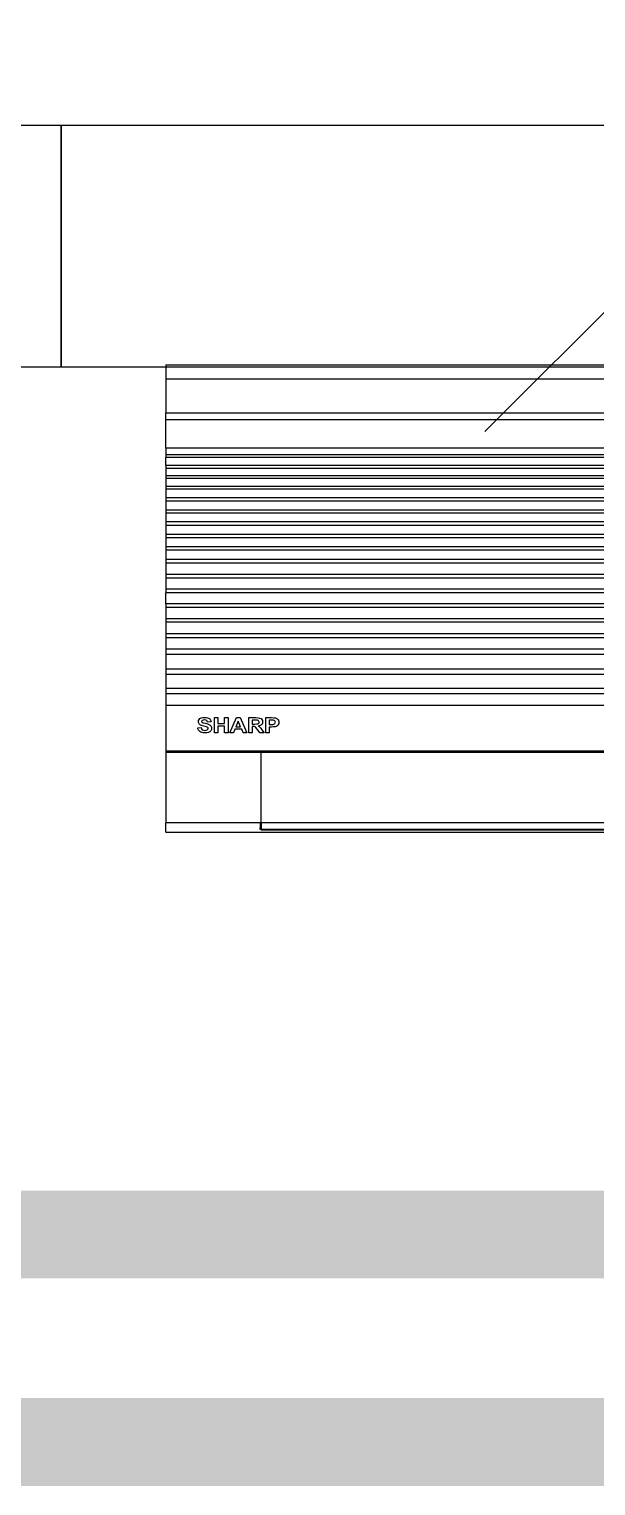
# Model space of a CAD drawing. Header units: inches. Extents: x -106706990 to 300603, y -86718466 to 1728185.
# Drawn here: x 46794 to 47146, y 39159 to 40064 of the extents above; entities that cross this region are included whole.
import ezdxf

# ---------------------------------------------------------------- set-up
doc = ezdxf.new("R2010")
doc.units = ezdxf.units.IN
doc.header["$MEASUREMENT"] = 0
for name, color, linetype in [('A-WALL', 1, 'Continuous'), ('A-WIN', 9, 'Continuous'), ('A-WLH', 7, 'Continuous'), ('Edges', 7, 'Continuous'), ('LAMP', 5, 'Continuous')]:
    doc.layers.add(name, color=color, linetype=linetype)

# ---------------------------------------------------------------- blocks, each defined once
blk = doc.blocks.new('YBC 236')
at = {"layer": 'LAMP', "const_width": 54.6}
for points in [[(-134681.75, 193670.67), (-133371.43, 193670.67)], [(-134681.75, 193541.82), (-133371.43, 193541.82)]]:
    blk.add_lwpolyline(points, dxfattribs=at)
blk = doc.blocks.new('*U227')
at = {"layer": 'LAMP'}
blk.add_blockref('YBC 236', (134026.59, -193606.25, -5.46), dxfattribs=at)
blk = doc.blocks.new('*U228')
at = {"layer": 'LAMP', "color": 0, "linetype": 'ByBlock', "lineweight": -2, "transparency": 16777216}
blk.add_blockref('*U227', (0, 2000), dxfattribs=at)
blk = doc.blocks.new('air con')
at = {"layer": 'Edges'}
for p, q in [((71.402, 41.898), (152.402, 41.898)), ((71.402, 41.898), (71.402, 41.095)), ((71.402, 41.095), (152.402, 41.095)), ((71.402, 41.095), (71.402, 39.122)), ((71.402, 39.122), (152.402, 39.122)), ((71.402, 38.724), (71.402, 39.122)), ((152.402, 38.724), (71.402, 38.724)), ((71.402, 37.092), (71.402, 38.724)), ((71.402, 37.092), (71.402, 36.701)), ((152.402, 37.092), (71.402, 37.092)), ((152.402, 36.701), (71.402, 36.701)), ((71.402, 36.701), (71.402, 36.542)), ((152.402, 36.542), (71.402, 36.542)), ((71.402, 36.078), (71.402, 36.542)), ((152.402, 36.078), (71.402, 36.078)), ((71.402, 36.078), (71.402, 35.914)), ((152.402, 35.914), (71.402, 35.914)), ((71.402, 35.914), (71.402, 35.493)), ((71.402, 35.493), (71.402, 35.34)), ((152.402, 35.493), (71.402, 35.493)), ((152.402, 35.34), (71.402, 35.34)), ((71.402, 35.34), (71.402, 34.877)), ((152.402, 34.877), (71.402, 34.877)), ((71.402, 34.877), (71.402, 34.709)), ((152.402, 34.709), (71.402, 34.709)), ((71.402, 34.709), (71.402, 34.207)), ((152.402, 34.207), (71.402, 34.207)), ((71.402, 34.207), (71.402, 34.022)), ((71.402, 34.022), (71.402, 33.51)), ((152.402, 34.022), (71.402, 34.022)), ((152.402, 33.51), (71.402, 33.51)), ((71.402, 33.51), (71.402, 33.335)), ((152.402, 33.335), (71.402, 33.335)), ((71.402, 33.335), (71.402, 32.826)), ((152.402, 32.826), (71.402, 32.826)), ((71.402, 32.826), (71.402, 32.625)), ((152.402, 32.625), (71.402, 32.625)), ((71.402, 32.625), (71.402, 32.098)), ((152.402, 32.098), (71.402, 32.098)), ((71.402, 32.098), (71.402, 31.911)), ((152.402, 31.911), (71.402, 31.911)), ((71.402, 31.911), (71.402, 31.378)), ((152.402, 31.378), (71.402, 31.378)), ((71.402, 31.378), (71.402, 31.189)), ((152.402, 31.189), (71.402, 31.189)), ((71.402, 31.189), (71.402, 30.654)), ((152.402, 30.654), (71.402, 30.654)), ((71.402, 30.654), (71.402, 30.439)), ((152.402, 30.439), (71.402, 30.439)), ((71.402, 30.439), (71.402, 29.791)), ((152.402, 29.791), (71.402, 29.791)), ((71.402, 29.791), (71.402, 29.562)), ((71.402, 29.562), (71.402, 28.935)), ((152.402, 29.562), (71.402, 29.562)), ((152.402, 28.935), (71.402, 28.935)), ((71.402, 28.935), (71.402, 28.714)), ((152.402, 28.714), (71.402, 28.714)), ((71.402, 28.092), (71.402, 28.714)), ((152.402, 28.092), (71.402, 28.092)), ((71.402, 28.092), (71.402, 27.871)), ((71.402, 27.871), (71.402, 27.226)), ((152.402, 27.871), (71.402, 27.871)), ((152.402, 27.226), (71.402, 27.226)), ((71.402, 27.226), (71.402, 27.024)), ((71.402, 27.024), (71.402, 26.349)), ((152.402, 27.024), (71.402, 27.024)), ((152.402, 26.349), (71.402, 26.349)), ((71.402, 26.349), (71.402, 26.117)), ((152.402, 26.117), (71.402, 26.117)), ((71.402, 26.117), (71.402, 25.469)), ((152.402, 25.469), (71.402, 25.469)), ((71.402, 25.469), (71.402, 25.162)), ((152.402, 25.162), (71.402, 25.162)), ((71.402, 25.162), (71.402, 24.304)), ((152.402, 24.304), (71.402, 24.304)), ((71.402, 24.304), (71.402, 24.002)), ((152.402, 24.002), (71.402, 24.002)), ((71.402, 24.002), (71.402, 23.184)), ((71.402, 23.184), (71.402, 22.883)), ((152.402, 23.184), (71.402, 23.184)), ((152.402, 22.883), (71.402, 22.883)), ((71.402, 22.883), (71.402, 22.213)), ((152.402, 22.213), (71.402, 22.213)), ((71.402, 22.213), (71.402, 19.568)), ((73.283, 21.282), (73.294, 21.346)), ((73.289, 21.232), (73.283, 21.282)), ((73.306, 21.186), (73.289, 21.232)), ((73.294, 21.346), (73.326, 21.406)), ((73.334, 21.144), (73.306, 21.186)), ((73.326, 21.406), (73.378, 21.457)), ((73.374, 21.106), (73.334, 21.144)), ((73.412, 21.082), (73.374, 21.106)), ((73.378, 21.457), (73.448, 21.494)), ((73.462, 21.059), (73.412, 21.082)), ((73.448, 21.494), (73.537, 21.517)), ((73.598, 21.02), (73.462, 21.059)), ((73.481, 21.324), (73.473, 21.293)), ((73.473, 21.293), (73.48, 21.265)), ((73.48, 21.265), (73.502, 21.241)), ((73.504, 21.347), (73.481, 21.324)), ((73.502, 21.241), (73.567, 21.212)), ((73.563, 21.371), (73.504, 21.347)), ((73.537, 21.517), (73.642, 21.525)), ((73.64, 21.379), (73.563, 21.371)), ((73.567, 21.212), (73.685, 21.182)), ((73.713, 21.372), (73.64, 21.379)), ((73.642, 21.525), (73.729, 21.52)), ((73.685, 21.182), (73.811, 21.152)), ((73.766, 21.35), (73.713, 21.372)), ((73.729, 21.52), (73.804, 21.507)), ((73.8, 21.311), (73.766, 21.35)), ((73.82, 21.253), (73.8, 21.311)), ((73.804, 21.507), (73.868, 21.484)), ((73.811, 21.152), (73.899, 21.12)), ((74.019, 21.261), (73.82, 21.253)), ((73.868, 21.484), (73.921, 21.453)), ((73.899, 21.12), (73.961, 21.081)), ((73.921, 21.453), (73.962, 21.414)), ((73.961, 21.081), (74.008, 21.031)), ((73.962, 21.414), (73.992, 21.369)), ((73.992, 21.369), (74.011, 21.318)), ((74.011, 21.318), (74.019, 21.261)), ((74.215, 20.639), (74.215, 21.51)), ((74.215, 21.51), (74.413, 21.51)), ((74.413, 21.51), (74.413, 21.167)), ((74.413, 21.167), (74.802, 21.167)), ((74.802, 21.167), (74.802, 21.51)), ((74.802, 21.51), (75.001, 21.51)), ((75.001, 21.51), (75.001, 20.639)), ((75.106, 20.639), (75.489, 21.51)), ((75.592, 21.306), (75.459, 20.983)), ((75.489, 21.51), (75.699, 21.51)), ((75.727, 20.983), (75.592, 21.306)), ((75.699, 21.51), (76.093, 20.639)), ((76.199, 20.639), (76.199, 21.51)), ((76.199, 21.51), (76.616, 21.51)), ((76.552, 21.362), (76.397, 21.362)), ((76.397, 21.362), (76.397, 21.141)), ((76.397, 21.141), (76.544, 21.141)), ((76.544, 21.141), (76.66, 21.144)), ((76.697, 21.359), (76.552, 21.362)), ((76.616, 21.51), (76.752, 21.504)), ((76.66, 21.144), (76.722, 21.152)), ((76.74, 21.347), (76.697, 21.359)), ((76.722, 21.152), (76.754, 21.167)), ((76.772, 21.325), (76.74, 21.347)), ((76.752, 21.504), (76.845, 21.486)), ((76.754, 21.167), (76.778, 21.189)), ((76.791, 21.294), (76.772, 21.325)), ((76.778, 21.189), (76.793, 21.218)), ((76.798, 21.254), (76.791, 21.294)), ((76.793, 21.218), (76.798, 21.254)), ((76.856, 21.052), (76.804, 21.034)), ((76.845, 21.486), (76.91, 21.454)), ((76.901, 21.075), (76.856, 21.052)), ((76.938, 21.104), (76.901, 21.075)), ((76.91, 21.454), (76.96, 21.403)), ((76.966, 21.138), (76.938, 21.104)), ((76.96, 21.403), (76.992, 21.338)), ((76.986, 21.176), (76.966, 21.138)), ((76.999, 21.219), (76.986, 21.176)), ((76.992, 21.338), (77.003, 21.266)), ((77.003, 21.266), (76.999, 21.219)), ((77.19, 20.639), (77.19, 21.51)), ((77.19, 21.51), (77.508, 21.51)), ((77.388, 21.362), (77.388, 21.115)), ((77.484, 21.362), (77.388, 21.362)), ((77.388, 21.115), (77.497, 21.115)), ((77.627, 21.356), (77.484, 21.362)), ((77.497, 21.115), (77.595, 21.119)), ((77.508, 21.51), (77.658, 21.506)), ((77.595, 21.119), (77.654, 21.129)), ((77.671, 21.343), (77.627, 21.356)), ((77.654, 21.129), (77.689, 21.146)), ((77.658, 21.506), (77.744, 21.497)), ((77.707, 21.318), (77.671, 21.343)), ((77.689, 21.146), (77.716, 21.172)), ((77.731, 21.283), (77.707, 21.318)), ((77.716, 21.172), (77.733, 21.203)), ((77.738, 21.239), (77.731, 21.283)), ((77.733, 21.203), (77.738, 21.239)), ((77.744, 21.497), (77.822, 21.465)), ((77.822, 21.465), (77.886, 21.411)), ((77.873, 21.058), (77.827, 21.021)), ((77.91, 21.107), (77.873, 21.058)), ((77.886, 21.411), (77.911, 21.376)), ((77.935, 21.168), (77.91, 21.107)), ((77.911, 21.376), (77.929, 21.336)), ((77.929, 21.336), (77.939, 21.291)), ((77.943, 21.242), (77.935, 21.168)), ((77.939, 21.291), (77.943, 21.242)), ((73.247, 20.922), (73.441, 20.939)), ((73.262, 20.853), (73.247, 20.922)), ((73.287, 20.793), (73.262, 20.853)), ((73.322, 20.742), (73.287, 20.793)), ((73.367, 20.7), (73.322, 20.742)), ((73.422, 20.666), (73.367, 20.7)), ((73.488, 20.642), (73.422, 20.666)), ((73.441, 20.939), (73.467, 20.864)), ((73.467, 20.864), (73.511, 20.812)), ((73.565, 20.628), (73.488, 20.642)), ((73.511, 20.812), (73.574, 20.782)), ((73.653, 20.623), (73.565, 20.628)), ((73.574, 20.782), (73.655, 20.772)), ((73.757, 20.982), (73.598, 21.02)), ((73.771, 20.631), (73.653, 20.623)), ((73.655, 20.772), (73.739, 20.781)), ((73.739, 20.781), (73.8, 20.808)), ((73.8, 20.965), (73.757, 20.982)), ((73.867, 20.655), (73.771, 20.631)), ((73.828, 20.944), (73.8, 20.965)), ((73.8, 20.808), (73.836, 20.847)), ((73.843, 20.92), (73.828, 20.944)), ((73.836, 20.847), (73.848, 20.892)), ((73.848, 20.892), (73.843, 20.92)), ((73.943, 20.695), (73.867, 20.655)), ((74, 20.752), (73.943, 20.695)), ((74.035, 20.82), (74, 20.752)), ((74.008, 21.031), (74.037, 20.968)), ((74.047, 20.892), (74.035, 20.82)), ((74.037, 20.968), (74.047, 20.892)), ((74.413, 20.639), (74.215, 20.639)), ((74.802, 21.02), (74.413, 21.02)), ((74.413, 21.02), (74.413, 20.639)), ((74.802, 20.639), (74.802, 21.02)), ((75.001, 20.639), (74.802, 20.639)), ((75.317, 20.639), (75.106, 20.639)), ((75.398, 20.837), (75.317, 20.639)), ((75.791, 20.837), (75.398, 20.837)), ((75.459, 20.983), (75.727, 20.983)), ((75.877, 20.639), (75.791, 20.837)), ((76.093, 20.639), (75.877, 20.639)), ((76.397, 20.639), (76.199, 20.639)), ((76.437, 21.002), (76.397, 21.002)), ((76.397, 21.002), (76.397, 20.639)), ((76.496, 21), (76.437, 21.002)), ((76.537, 20.993), (76.496, 21)), ((76.568, 20.979), (76.537, 20.993)), ((76.597, 20.956), (76.568, 20.979)), ((76.702, 20.828), (76.597, 20.956)), ((76.845, 20.639), (76.702, 20.828)), ((76.804, 21.034), (76.743, 21.023)), ((76.743, 21.023), (76.802, 20.988)), ((76.802, 20.988), (76.849, 20.95)), ((77.082, 20.639), (76.845, 20.639)), ((76.849, 20.95), (76.899, 20.895)), ((76.899, 20.895), (76.962, 20.809)), ((76.962, 20.809), (77.082, 20.639)), ((77.388, 20.639), (77.19, 20.639)), ((77.518, 20.967), (77.388, 20.967)), ((77.388, 20.967), (77.388, 20.639)), ((77.637, 20.97), (77.518, 20.967)), ((77.724, 20.98), (77.637, 20.97)), ((77.776, 20.995), (77.724, 20.98)), ((77.827, 21.021), (77.776, 20.995)), ((152.402, 19.568), (71.402, 19.568)), ((71.402, 19.568), (71.402, 19.493)), ((152.402, 19.493), (71.402, 19.493)), ((71.402, 19.493), (71.402, 15.42)), ((76.921, 15.42), (76.921, 19.493)), ((76.921, 18.47), (76.921, 18.812)), ((76.921, 18.133), (76.921, 18.47)), ((76.921, 17.803), (76.921, 18.133)), ((76.921, 17.48), (76.921, 17.803)), ((76.921, 17.163), (76.921, 17.48)), ((76.921, 16.853), (76.921, 17.163)), ((76.921, 16.551), (76.921, 16.853)), ((76.921, 16.256), (76.921, 16.551)), ((76.921, 15.969), (76.921, 16.256)), ((76.855, 15.42), (71.402, 15.42)), ((71.402, 14.898), (71.402, 15.42)), ((76.921, 15.42), (76.855, 15.42)), ((76.855, 15.42), (76.855, 15.142)), ((76.921, 15.69), (76.921, 15.969)), ((76.921, 15.42), (76.921, 15.69)), ((76.921, 15.42), (76.921, 15.142)), ((146.421, 15.42), (76.921, 15.42)), ((71.402, 14.898), (152.402, 14.898)), ((76.921, 15.142), (76.855, 15.142)), ((76.855, 15.051), (76.855, 15.142)), ((76.921, 15.051), (76.855, 15.051)), ((76.921, 15.142), (76.921, 15.051)), ((146.421, 15.051), (76.921, 15.051)), ((76.921, 15.051), (76.921, 15.012)), ((146.421, 15.012), (76.921, 15.012))]:
    blk.add_line(p, q, dxfattribs=at)

msp = doc.modelspace()

# ---------------------------------------------------------------- linework, layer by layer
at = {"layer": 'A-WALL', "color": 8}
for p, q in [((47788.78, 40004.44), (46813.78, 40004.43)), ((46813.78, 40004.43), (46813.78, 39854.43)), ((46813.78, 39854.43), (47788.78, 39854.44))]:
    msp.add_line(p, q, dxfattribs=at)
at = {"layer": 'A-WIN', "color": 8, "linetype": 'Continuous'}
msp.add_lwpolyline([(46763.78, 39854.43), (46813.78, 39854.43), (46813.78, 40004.43), (46763.78, 40004.43)], close=True, dxfattribs=at)
at = {"layer": 'A-WLH', "color": 8}
msp.add_line((47077.26, 39814.28), (47327.26, 40064.28), dxfattribs=at)

# ---------------------------------------------------------------- block references
at = {"xscale": 10.74849191040555, "yscale": 10.74849191040555, "zscale": 10.74849191040555}
msp.add_blockref('air con', (46111.34, 39405.32), dxfattribs=at)
at = {"layer": 'LAMP', "color": 0}
msp.add_blockref('*U228', (47307.88, 37250.93, 5.46), dxfattribs=at)

doc.saveas('drawing.dxf')
